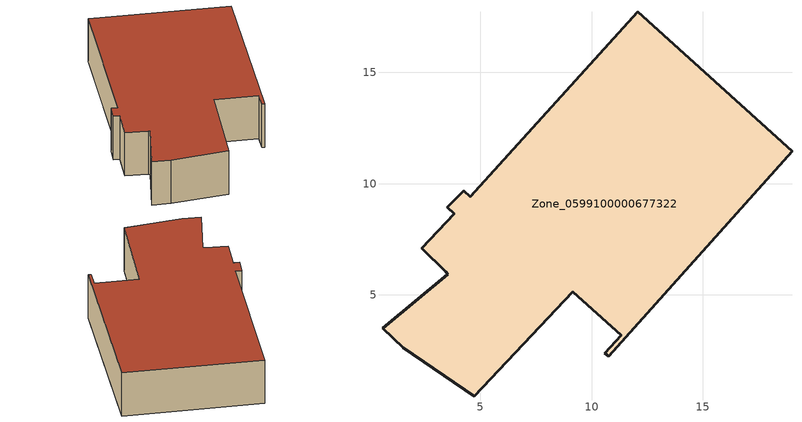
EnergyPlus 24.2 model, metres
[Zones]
Zone_0599100000677322
 floor ground (C_G): 1.53,2.63 0.6,3.5 3.53,5.93 3.46,6.03 2.37,7.1 3.82,8.65 3.51,8.94 4.25,9.69 4.55,9.41 12.07,17.73 19.01,11.46 10.77,2.24 10.6,2.39 11.33,3.17 9.16,5.15 4.73,0.44 z6.97
 wall outside (C_F): 11.33,3.17 10.6,2.39 10.77,2.24 19.01,11.46 12.07,17.73 4.55,9.41 4.25,9.69 3.51,8.94 3.82,8.65 2.37,7.1 3.46,6.03 3.53,5.93 0.6,3.5 1.53,2.63 4.73,0.44 9.16,5.15 11.33,3.17 z6.97:10.22
 roof outside (C_R): 10.6,2.39 10.77,2.24 19.01,11.46 12.07,17.73 4.55,9.41 4.25,9.69 3.51,8.94 3.82,8.65 2.37,7.1 3.46,6.03 3.53,5.93 0.6,3.5 1.53,2.63 4.73,0.44 9.16,5.15 11.33,3.17 z10.22
[BUILDING]
Pand.0599100000677322: North Axis=0; Terrain=City; Loads Convergence Tolerance Value=0.04; Temperature Convergence Tolerance Value=0.4; Solar Distribution=FullExterior; Maximum Number of Warmup Days=25; Minimum Number of Warmup Days=1
[Site:Location]
Rotterdam.The.Hague.AP_ZH_NLD Design_Conditions: Latitude=51.96; Longitude=4.45; Time Zone=1; Elevation=-4.5
[SITE:GROUNDTEMPERATURE:BUILDINGSURFACE]
18, 18, 18, 18, 18, 18, 18, 18, 18, 18, 18, 18
[MATERIAL] Thermal Absorptance=0.9; Solar Absorptance=0.7; Visible Absorptance=0.7
Name | Roughness | Thickness | Conductivity | Density | Specific Heat
G.D.1965-1974 | MediumSmooth | 0.15 | 0.882353 | 540 | 1210
F.D.1965-1974 | Rough | 0.3 | 0.697674 | 1920 | 840
R.D.1965-1974 | MediumRough | 0.2 | 0.232558 | 1500 | 1000
[CONSTRUCTION]
C_G: G.D.1965-1974
C_F: F.D.1965-1974
C_R: R.D.1965-1974
[ZONE]
Zone_0599100000677322: Type=1; Multiplier=1; Ceiling Height=Autocalculate; Volume=Autocalculate; Floor Area=autocalculate; Part of Total Floor Area=Yes
[ZONEINFILTRATION:DESIGNFLOWRATE]
Infil_Zone_0599100000677322: Zone or ZoneList or Space or SpaceList=Zone_0599100000677322; Schedule=AlwaysOn; Design Flow Rate Calculation Method=Flow/Area; Flow Rate per Floor Area=0.0042; Constant Term Coefficient=1; Temperature Term Coefficient=0; Velocity Term Coefficient=0; Velocity Squared Term Coefficient=0
[HVACTEMPLATE:ZONE:IDEALLOADSAIRSYSTEM]
Zone_0599100000677322: Maximum Heating Supply Air Temperature=50; Minimum Cooling Supply Air Temperature=13; Maximum Heating Supply Air Humidity Ratio=0.0156; Minimum Cooling Supply Air Humidity Ratio=0.0077; Heating Limit=NoLimit; Cooling Limit=NoLimit; Dehumidification Control Type=ConstantSensibleHeatRatio; Cooling Sensible Heat Ratio=0.7; Dehumidification Setpoint=60; Humidification Control Type=None; Humidification Setpoint=30; Outdoor Air Method=None; Outdoor Air Flow Rate per Person=0.00944; Outdoor Air Flow Rate per Zone Floor Area=0; Outdoor Air Flow Rate per Zone=0; Demand Controlled Ventilation Type=None; Outdoor Air Economizer Type=NoEconomizer; Heat Recovery Type=None; Sensible Heat Recovery Effectiveness=0.7; Latent Heat Recovery Effectiveness=0.65
[ZONECONTROL:THERMOSTAT]
ThermostatControl_Zone_0599100000677322: Zone or ZoneList=Zone_0599100000677322; Control Type Schedule=DualSetpointControlType; Control 1=Thermostat_Zone_0599100000677322; Temperature Difference Between Cutout And Setpoint=0
[THERMOSTATSETPOINT:DUALSETPOINT]
Thermostat_Zone_0599100000677322: Heating Setpoint Temperature Schedule=HeatingSetpoint_Zone_0599100000677322; Cooling Setpoint Temperature Schedule=CoolingSetpoint_Zone_0599100000677322
[SCHEDULE:COMPACT]
HeatingSetpoint_Zone_0599100000677322: Through: 12/31, For: AllDays, Until: 24:00, 21
CoolingSetpoint_Zone_0599100000677322: Through: 12/31, For: AllDays, Until: 24:00, 24
DualSetpointControlType: Through: 12/31, For: AllDays, Until: 24:00, 4
AlwaysOn: Through: 12/31, For: AllDays, Until: 24:00, 1
